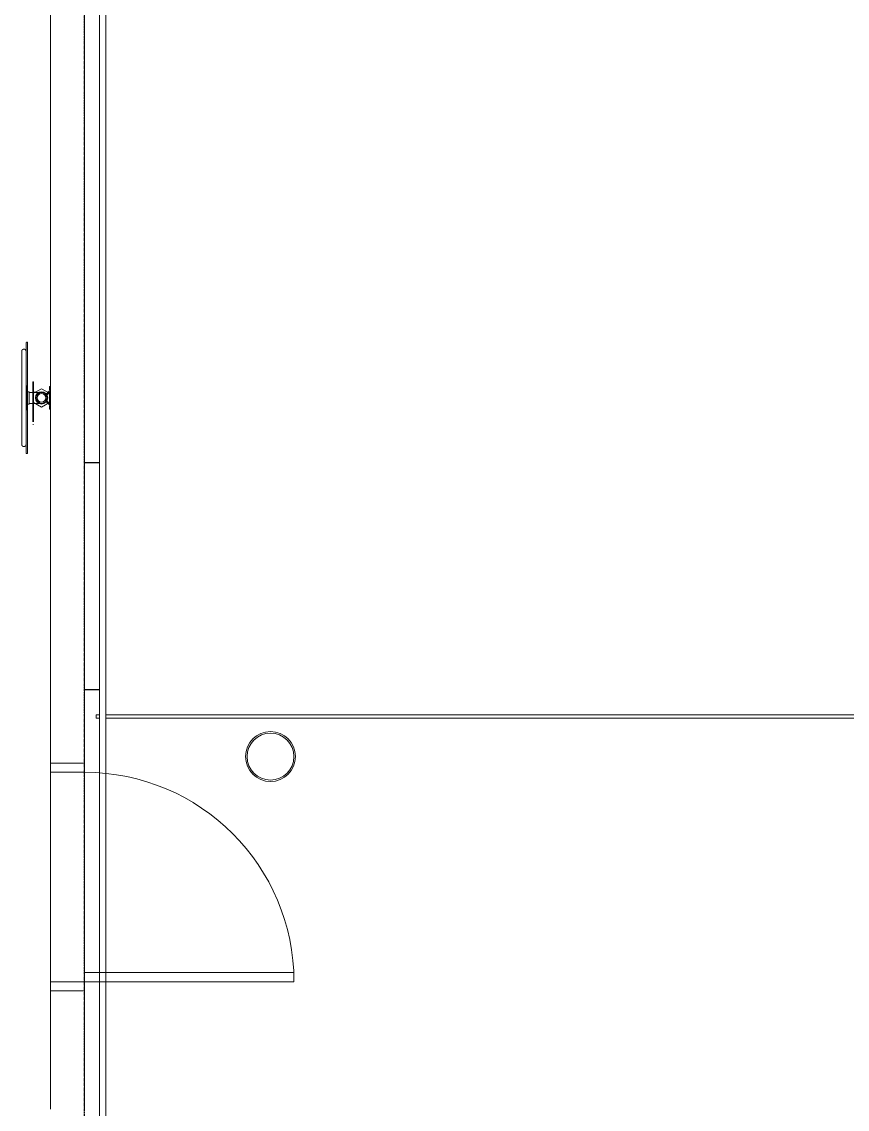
# Model space of a CAD drawing. Header units: millimetres. Extents: x -677815 to 476396, y -125373 to 39000.
# Drawn here: x 269724 to 273352, y -18840 to -14063 of the extents above; entities that cross this region are included whole.
import ezdxf

# ---------------------------------------------------------------- set-up
doc = ezdxf.new("R2010")
doc.units = ezdxf.units.MM
doc.linetypes.add('Xref building Toll$0$Grid Line', pattern=[22.225, 12.7, -3.175, 3.175, -3.175])
for name, color, linetype, lineweight in [('AM_BOR', 4, 'Continuous', 25), ('Xref building Toll$0$A-DOOR', 31, 'Continuous', 9), ('Xref building Toll$0$A-DOOR-HDLN', 31, 'Continuous', 9), ('Xref building Toll$0$A-FLOR', 192, 'Continuous', 25), ('Xref building Toll$0$A-GLAZ-CWMG', 51, 'Continuous', 9), ('Xref building Toll$0$A-WALL', 113, 'Continuous', 9), ('Xref building Toll$0$A-WALL-PATT', 111, 'Continuous', 9), ('Xref building Toll$0$P-SANR-FIXT', 6, 'Continuous', 9), ('Xref building Toll$0$S-COLS', 52, 'Continuous', 9)]:
    doc.layers.add(name, color=color, linetype=linetype, lineweight=lineweight)
doc.layers.add('Xref building Toll$0$S-GRID', color=8, linetype='Continuous')
pattern_1 = [(50, (714549.7, -811512), (3643.682, -318.78), [381, -4191]), (355, (714549.7, -811512), (-704.856, 3821.136), [304.8, -3352.8]), (100.451, (714853.3, -811538.5), (2938.852, 3502.332), [323.8, -3561.8]), (46.184, (714549.7, -810496), (5421.58, -840.856), [571.5, -6286.5]), (96.636, (715001.5, -810566), (4748.05, 4948.55), [485.7, -5342.7]), (351.184, (714549.7, -810496), (4748.1, 4948.51), [457.2, -5029.2]), (21, (715057.7, -810750), (3032.288, -2045.304), [381, -4191]), (326, (715057.7, -810750), (1236.04, 3683.76), [304.8, -3352.8]), (71.451, (715310.3, -810920.4), (4268.343, 1638.425), [323.8, -3561.8]), (37.5, (714549.7, -811512), (61.772, 1691.101), [167.64, -3144.52, 167.64, -3235.96, -3365.5]), (37.5, (714549.7, -811512), (61.772, 1691.101), [-6715.76, 167.64, -3197.86]), (7.5, (714549.7, -811512), (1336.393, 2003.611), [167.64, -1772.92, 167.64, -3068.32, -1282.7]), (7.5, (714549.7, -811512), (1336.393, 2003.611), [-5176.52, 167.64, -1115.06]), (327.5, (713416.8, -811512), (2711.818, -114.5786), [167.64, -1102.36, 167.64, -3794.76, -5257.8]), (327.5, (713416.8, -811512), (2711.818, -114.5786), [-5232.4, 167.64, -5090.16]), (317.5, (712908.8, -811512), (2962.586, 508.533), [167.64, -1483.36, 167.64, -2463.8, -3733.8]), (317.5, (712908.8, -811512), (2962.586, 508.533), [-4282.44, 167.64, -3566.16])]

# ---------------------------------------------------------------- blocks, each defined once
blk = doc.blocks.new('Xref building Toll$0$Toll Grids')
at = {"layer": 'Xref building Toll$0$S-GRID', "linetype": 'Xref building Toll$0$Grid Line'}
blk.add_line((270000, -125373.3), (270000, 36031.5), dxfattribs=at)
blk = doc.blocks.new('Xref building Toll$0$_SBA 1SWING SPDoor 01a - 920W x 2040H WD-1991709-MASTER GROUND FLOOR')
at = {"layer": 'Xref building Toll$0$A-DOOR'}
for p, q in [((460, 995), (420, 995)), ((420, 75), (420, 995)), ((460, 995), (460, 75)), ((-500, 75), (-500, 75)), ((-500, 75), (-500, -75)), ((-500, 75), (-460, 75)), ((-500, 75), (-460, 75)), ((-500, -75), (-500, 75)), ((-460, -75), (-460, 75)), ((-460, 75), (-460, 75)), ((-460, 75), (-460, -75)), ((460, 75), (420, 75)), ((460, 75), (460, -75)), ((500, 75), (460, 75)), ((460, 75), (460, 75)), ((460, 75), (500, 75)), ((460, -75), (460, 75)), ((500, -75), (500, 75)), ((500, 75), (500, 75)), ((500, 75), (500, -75)), ((-460, -75), (-500, -75)), ((-500, -75), (-500, -75)), ((-460, -75), (-500, -75)), ((-460, -75), (-460, -75)), ((460, -75), (500, -75)), ((460, -75), (460, -75)), ((500, -75), (460, -75)), ((500, -75), (500, -75))]:
    blk.add_line(p, q, dxfattribs=at)
blk.add_arc((460, 75), 920, 90, 180, dxfattribs=at)
at = {"layer": 'Xref building Toll$0$A-DOOR-HDLN'}
blk.add_line((-460, 75), (460, 75), dxfattribs=at)
blk = doc.blocks.new('Xref building Toll$0$FHR_1 - FHR 2-V345-MASTER GROUND FLOOR')
at = {"layer": 'Xref building Toll$0$P-SANR-FIXT'}
for p, q in [((-120, 179.3), (-120, 176.8)), ((7.5, 153), (7.5, 149)), ((20, 153), (193.9, 153)), ((20, 153), (20, 153)), ((20, 149), (20, 149)), ((104.8, 149), (20, 149)), ((125, 179.3), (70.5, 179.3)), ((125, 176.8), (70.5, 176.8)), ((104.8, 149), (84.6, 114)), ((98, 176.8), (98, 169.3)), ((98, 169.3), (152, 169.3)), ((152, 169.3), (98, 169.3)), ((100, 140.7), (100, 149)), ((125, 169.3), (101, 169.3)), ((101, 169.3), (125, 169.3)), ((145.2, 149), (104.8, 149)), ((179.5, 179.3), (125, 179.3)), ((179.5, 176.8), (125, 176.8)), ((125, 169.3), (149, 169.3)), ((149, 169.3), (125, 169.3)), ((193.9, 149), (145.2, 149)), ((165.4, 114), (145.2, 149)), ((150, 140.7), (150, 149)), ((152, 169.3), (152, 176.8)), ((193.9, 153), (194.9, 153)), ((193.9, 149), (193.9, 153)), ((194.9, 149), (193.9, 149)), ((195, 149), (195, 153)), ((370, 176.8), (370, 179.3)), ((84.6, 114), (104.8, 79)), ((145.2, 79), (165.4, 114)), ((91.5, 80), (75, 80)), ((75, 80), (75, 75)), ((91.5, 80), (75, 80)), ((75, 80), (75, 75)), ((107.8, 92.8), (97.5, 82.5)), ((107.8, 92.8), (97.5, 82.5)), ((101, 78.9), (111.3, 89.2)), ((101, 78.9), (111.3, 89.2)), ((104.8, 79), (145.2, 79)), ((125, 95), (113.1, 95)), ((125, 95), (113.1, 95)), ((113.2, 90), (125, 90)), ((113.2, 90), (125, 90)), ((136.9, 95), (125, 95)), ((136.9, 95), (125, 95)), ((125, 90), (136.8, 90)), ((125, 90), (136.8, 90)), ((138.7, 89.2), (149, 78.9)), ((138.7, 89.2), (149, 78.9)), ((152.5, 82.5), (142.2, 92.8)), ((152.5, 82.5), (142.2, 92.8)), ((175, 80), (158.5, 80)), ((175, 80), (158.5, 80)), ((175, 75), (175, 80)), ((175, 75), (175, 80))]:
    blk.add_line(p, q, dxfattribs=at)
at = {"layer": 'Xref building Toll$0$P-SANR-FIXT', "flags": 128}
for points in [[(-89, 191.8), (-89, 192.2), (-89, 192.6), (-88.9, 192.9), (-88.9, 193.3), (-88.8, 193.7), (-88.7, 194.1), (-88.6, 194.4), (-88.5, 194.8), (-88.4, 195.2), (-88.3, 195.5), (-88.1, 195.9), (-87.9, 196.2), (-87.7, 196.5), (-87.5, 196.9), (-87.3, 197.2), (-87.1, 197.5), (-86.9, 197.8), (-86.6, 198.1), (-86.4, 198.4), (-86.1, 198.6), (-85.8, 198.9), (-85.6, 199.1), (-85.3, 199.4), (-84.9, 199.6), (-84.6, 199.8), (-84.3, 200), (-84, 200.2), (-83.6, 200.4), (-83.3, 200.5), (-82.9, 200.7), (-82.6, 200.8), (-82.2, 200.9), (-81.9, 201), (-81.5, 201.1), (-81.1, 201.2), (-80.7, 201.2), (-80.4, 201.3), (-80, 201.3), (-79.6, 201.3), (-79.5, 201.3)], [(-79.5, 182.3), (-79.9, 182.3), (-80.3, 182.3), (-80.6, 182.4), (-81, 182.4), (-81.4, 182.5), (-81.8, 182.6), (-82.1, 182.7), (-82.5, 182.8), (-82.8, 182.9), (-83.2, 183.1), (-83.5, 183.2), (-83.9, 183.4), (-84.2, 183.6), (-84.5, 183.8), (-84.9, 184), (-85.2, 184.2), (-85.5, 184.4), (-85.8, 184.7), (-86, 184.9), (-86.3, 185.2), (-86.6, 185.5), (-86.8, 185.8), (-87.1, 186.1), (-87.3, 186.4), (-87.5, 186.7), (-87.7, 187), (-87.9, 187.3), (-88.1, 187.7), (-88.2, 188), (-88.4, 188.4), (-88.5, 188.7), (-88.6, 189.1), (-88.7, 189.5), (-88.8, 189.8), (-88.9, 190.2), (-88.9, 190.6), (-89, 190.9), (-89, 191.3), (-89, 191.7), (-89, 191.8)], [(-79.5, 201.3), (-79.3, 201.3), (-78.8, 201.3), (-78, 201.3), (-76.9, 201.3), (-75.4, 201.3), (-73.6, 201.3), (-71.5, 201.3), (-69.1, 201.3), (-66.4, 201.3), (-63.4, 201.3), (-60, 201.3), (-56.4, 201.3), (-52.5, 201.3), (-48.3, 201.3), (-43.8, 201.3), (-39, 201.3), (-34, 201.3), (-28.7, 201.3), (-23.2, 201.3), (-17.5, 201.3), (-11.5, 201.3), (-5.3, 201.3), (1.1, 201.3), (7.7, 201.3), (14.5, 201.3), (21.5, 201.3), (28.6, 201.3), (35.9, 201.3), (43.3, 201.3), (50.9, 201.3), (58.6, 201.3), (66.4, 201.3), (74.2, 201.3), (82.2, 201.3), (90.2, 201.3), (98.3, 201.3), (106.5, 201.3), (114.6, 201.3), (122.8, 201.3), (131, 201.3), (139.1, 201.3), (147.3, 201.3), (155.4, 201.3), (163.5, 201.3), (171.5, 201.3), (179.4, 201.3), (187.2, 201.3), (195, 201.3), (202.6, 201.3), (210.1, 201.3), (217.5, 201.3), (224.7, 201.3), (231.8, 201.3), (238.6, 201.3), (245.3, 201.3), (251.9, 201.3), (258.2, 201.3), (264.3, 201.3), (270.2, 201.3), (275.8, 201.3), (281.2, 201.3), (286.4, 201.3), (291.2, 201.3), (295.9, 201.3), (300.2, 201.3), (304.3, 201.3), (308.1, 201.3), (311.6, 201.3), (314.8, 201.3), (317.7, 201.3), (320.3, 201.3), (322.5, 201.3), (324.5, 201.3), (326.1, 201.3), (327.5, 201.3), (328.4, 201.3), (329.1, 201.3), (329.5, 201.3), (329.5, 201.3)], [(329.5, 201.3), (329.3, 201.3), (328.8, 201.3), (328, 201.3), (326.9, 201.3), (325.4, 201.3), (323.6, 201.3), (321.5, 201.3), (319.1, 201.3), (316.4, 201.3), (313.4, 201.3), (310, 201.3), (306.4, 201.3), (302.5, 201.3), (298.3, 201.3), (293.8, 201.3), (289, 201.3), (284, 201.3), (278.7, 201.3), (273.2, 201.3), (267.5, 201.3), (261.5, 201.3), (255.3, 201.3), (248.9, 201.3), (242.3, 201.3), (235.5, 201.3), (228.5, 201.3), (221.4, 201.3), (214.1, 201.3), (206.7, 201.3), (199.1, 201.3), (191.4, 201.3), (183.6, 201.3), (175.8, 201.3), (167.8, 201.3), (159.8, 201.3), (151.7, 201.3), (143.5, 201.3), (135.4, 201.3), (127.2, 201.3), (119, 201.3), (110.9, 201.3), (102.7, 201.3), (94.6, 201.3), (86.5, 201.3), (78.5, 201.3), (70.6, 201.3), (62.8, 201.3), (55, 201.3), (47.4, 201.3), (39.9, 201.3), (32.5, 201.3), (25.3, 201.3), (18.2, 201.3), (11.4, 201.3), (4.7, 201.3), (-1.9, 201.3), (-8.2, 201.3), (-14.3, 201.3), (-20.2, 201.3), (-25.8, 201.3), (-31.2, 201.3), (-36.4, 201.3), (-41.2, 201.3), (-45.9, 201.3), (-50.2, 201.3), (-54.3, 201.3), (-58.1, 201.3), (-61.6, 201.3), (-64.8, 201.3), (-67.7, 201.3), (-70.3, 201.3), (-72.5, 201.3), (-74.5, 201.3), (-76.1, 201.3), (-77.5, 201.3), (-78.4, 201.3), (-79.1, 201.3), (-79.5, 201.3), (-79.5, 201.3)], [(329.5, 201.3), (329.9, 201.3), (330.3, 201.3), (330.6, 201.2), (331, 201.2), (331.4, 201.1), (331.8, 201), (332.1, 200.9), (332.5, 200.8), (332.8, 200.7), (333.2, 200.6), (333.5, 200.4), (333.9, 200.2), (334.2, 200.1), (334.5, 199.9), (334.9, 199.6), (335.2, 199.4), (335.5, 199.2), (335.8, 199), (336, 198.7), (336.3, 198.4), (336.6, 198.1), (336.8, 197.9), (337.1, 197.6), (337.3, 197.3), (337.5, 196.9), (337.7, 196.6), (337.9, 196.3), (338.1, 195.9), (338.2, 195.6), (338.4, 195.3), (338.5, 194.9), (338.6, 194.5), (338.7, 194.2), (338.8, 193.8), (338.9, 193.4), (338.9, 193), (339, 192.7), (339, 192.3), (339, 191.9), (339, 191.8)], [(339, 191.8), (339, 191.4), (339, 191), (338.9, 190.7), (338.9, 190.3), (338.8, 189.9), (338.7, 189.6), (338.6, 189.2), (338.5, 188.8), (338.4, 188.5), (338.3, 188.1), (338.1, 187.8), (337.9, 187.4), (337.7, 187.1), (337.5, 186.8), (337.3, 186.4), (337.1, 186.1), (336.9, 185.8), (336.6, 185.5), (336.4, 185.3), (336.1, 185), (335.8, 184.7), (335.6, 184.5), (335.3, 184.3), (334.9, 184), (334.6, 183.8), (334.3, 183.6), (334, 183.4), (333.6, 183.3), (333.3, 183.1), (332.9, 183), (332.6, 182.8), (332.2, 182.7), (331.9, 182.6), (331.5, 182.5), (331.1, 182.4), (330.7, 182.4), (330.4, 182.3), (330, 182.3), (329.6, 182.3), (329.5, 182.3)], [(-120, 179.3), (-119.9, 179.5), (-119.8, 179.7), (-119.6, 179.9), (-119.5, 180.1), (-119.4, 180.2), (-119.2, 180.4), (-119.1, 180.6), (-118.9, 180.7), (-118.7, 180.9), (-118.6, 181), (-118.4, 181.2), (-118.2, 181.3), (-118, 181.4), (-117.8, 181.6), (-117.6, 181.7), (-117.4, 181.8), (-117.2, 181.9), (-117, 181.9), (-116.8, 182), (-116.6, 182.1), (-116.4, 182.1), (-116.1, 182.2), (-115.9, 182.2), (-115.7, 182.3), (-115.5, 182.3), (-115.2, 182.3), (-115, 182.3)], [(-119.3, 176.7), (-119.4, 176.7), (-119.5, 176.7), (-119.6, 176.7), (-119.7, 176.7), (-119.8, 176.8), (-119.9, 176.8), (-120, 176.8), (-120, 176.8)], [(125, 176.7), (115.2, 176.7), (105.5, 176.7), (95.8, 176.7), (86.1, 176.7), (76.5, 176.7), (66.9, 176.7), (57.5, 176.7), (48.1, 176.7), (38.9, 176.7), (29.9, 176.7), (20.9, 176.7), (12.2, 176.7), (3.6, 176.7), (-4.8, 176.7), (-13, 176.7), (-20.9, 176.7), (-28.6, 176.7), (-36.1, 176.7), (-43.3, 176.7), (-50.3, 176.7), (-56.9, 176.7), (-63.3, 176.7), (-69.4, 176.7), (-75.2, 176.7), (-80.6, 176.7), (-85.7, 176.7), (-90.5, 176.7), (-94.9, 176.7), (-99, 176.7), (-102.7, 176.7), (-106.1, 176.7), (-109.1, 176.7), (-111.7, 176.7), (-113.9, 176.7), (-115.8, 176.7), (-117.2, 176.7), (-118.3, 176.7), (-119, 176.7), (-119.3, 176.7), (-119.3, 176.7)], [(-119.3, 176.7), (-119.1, 176.7), (-118.6, 176.7), (-117.6, 176.7), (-116.2, 176.7), (-114.5, 176.7), (-112.3, 176.7), (-109.8, 176.7), (-106.9, 176.7), (-103.7, 176.7), (-100, 176.7), (-96.1, 176.7), (-91.7, 176.7), (-87, 176.7), (-82, 176.7), (-76.7, 176.7), (-71, 176.7), (-65, 176.7), (-58.7, 176.7), (-52.1, 176.7), (-45.2, 176.7), (-38.1, 176.7), (-30.7, 176.7), (-23, 176.7), (-15.1, 176.7), (-7, 176.7), (1.3, 176.7), (9.8, 176.7), (18.5, 176.7), (27.4, 176.7), (36.5, 176.7), (45.6, 176.7), (54.9, 176.7), (64.4, 176.7), (73.9, 176.7), (83.5, 176.7), (93.1, 176.7), (102.8, 176.7), (112.6, 176.7), (122.4, 176.7), (125, 176.7)], [(125, 182.3), (115.4, 182.3), (105.8, 182.3), (96.3, 182.3), (86.8, 182.3), (77.3, 182.3), (68, 182.3), (58.7, 182.3), (49.5, 182.3), (40.5, 182.3), (31.5, 182.3), (22.8, 182.3), (14.2, 182.3), (5.7, 182.3), (-2.5, 182.3), (-10.5, 182.3), (-18.3, 182.3), (-25.9, 182.3), (-33.3, 182.3), (-40.3, 182.3), (-47.2, 182.3), (-53.7, 182.3), (-60, 182.3), (-65.9, 182.3), (-71.6, 182.3), (-77, 182.3), (-82, 182.3), (-86.7, 182.3), (-91, 182.3), (-95, 182.3), (-98.7, 182.3), (-102, 182.3), (-104.9, 182.3), (-107.5, 182.3), (-109.7, 182.3), (-111.5, 182.3), (-113, 182.3), (-114, 182.3), (-114.7, 182.3), (-115, 182.3), (-115, 182.3)], [(-115, 182.3), (-114.8, 182.3), (-114.2, 182.3), (-113.3, 182.3), (-111.9, 182.3), (-110.2, 182.3), (-108.1, 182.3), (-105.7, 182.3), (-102.8, 182.3), (-99.6, 182.3), (-96.1, 182.3), (-92.1, 182.3), (-87.9, 182.3), (-83.3, 182.3), (-78.3, 182.3), (-73.1, 182.3), (-67.5, 182.3), (-61.6, 182.3), (-55.4, 182.3), (-49, 182.3), (-42.2, 182.3), (-35.2, 182.3), (-27.9, 182.3), (-20.4, 182.3), (-12.6, 182.3), (-4.7, 182.3), (3.5, 182.3), (11.9, 182.3), (20.4, 182.3), (29.2, 182.3), (38, 182.3), (47, 182.3), (56.2, 182.3), (65.4, 182.3), (74.8, 182.3), (84.2, 182.3), (93.7, 182.3), (103.2, 182.3), (112.8, 182.3), (122.4, 182.3)], [(329.5, 182.3), (329.3, 182.3), (328.8, 182.3), (328, 182.3), (326.9, 182.3), (325.4, 182.3), (323.6, 182.3), (321.5, 182.3), (319.1, 182.3), (316.4, 182.3), (313.4, 182.3), (310, 182.3), (306.4, 182.3), (302.5, 182.3), (298.3, 182.3), (293.8, 182.3), (289, 182.3), (284, 182.3), (278.7, 182.3), (273.2, 182.3), (267.5, 182.3), (261.5, 182.3), (255.3, 182.3), (248.9, 182.3), (242.3, 182.3), (235.5, 182.3), (228.5, 182.3), (221.4, 182.3), (214.1, 182.3), (206.7, 182.3), (199.1, 182.3), (191.4, 182.3), (183.6, 182.3), (175.8, 182.3), (167.8, 182.3), (159.8, 182.3), (151.7, 182.3), (143.5, 182.3), (135.4, 182.3), (127.2, 182.3), (119, 182.3), (110.9, 182.3), (102.7, 182.3), (94.6, 182.3), (86.5, 182.3), (78.5, 182.3), (70.6, 182.3), (62.8, 182.3), (55, 182.3), (47.4, 182.3), (39.9, 182.3), (32.5, 182.3), (25.3, 182.3), (18.2, 182.3), (11.4, 182.3), (4.7, 182.3), (-1.9, 182.3), (-8.2, 182.3), (-14.3, 182.3), (-20.2, 182.3), (-25.8, 182.3), (-31.2, 182.3), (-36.4, 182.3), (-41.2, 182.3), (-45.9, 182.3), (-50.2, 182.3), (-54.3, 182.3), (-58.1, 182.3), (-61.6, 182.3), (-64.8, 182.3), (-67.7, 182.3), (-70.3, 182.3), (-72.5, 182.3), (-74.5, 182.3), (-76.1, 182.3), (-77.5, 182.3), (-78.4, 182.3), (-79.1, 182.3), (-79.5, 182.3), (-79.5, 182.3)], [(-79.5, 182.3), (-79.3, 182.3), (-78.8, 182.3), (-78, 182.3), (-76.9, 182.3), (-75.4, 182.3), (-73.6, 182.3), (-71.5, 182.3), (-69.1, 182.3), (-66.4, 182.3), (-63.4, 182.3), (-60, 182.3), (-56.4, 182.3), (-52.5, 182.3), (-48.3, 182.3), (-43.8, 182.3), (-39, 182.3), (-34, 182.3), (-28.7, 182.3), (-23.2, 182.3), (-17.5, 182.3), (-11.5, 182.3), (-5.3, 182.3), (1.1, 182.3), (7.7, 182.3), (14.5, 182.3), (21.5, 182.3), (28.6, 182.3), (35.9, 182.3), (43.3, 182.3), (50.9, 182.3), (58.6, 182.3), (66.4, 182.3), (74.2, 182.3), (82.2, 182.3), (90.2, 182.3), (98.3, 182.3), (106.5, 182.3), (114.6, 182.3), (122.8, 182.3), (131, 182.3), (139.1, 182.3), (147.3, 182.3), (155.4, 182.3), (163.5, 182.3), (171.5, 182.3), (179.4, 182.3), (187.2, 182.3), (195, 182.3), (202.6, 182.3), (210.1, 182.3), (217.5, 182.3), (224.7, 182.3), (231.8, 182.3), (238.6, 182.3), (245.3, 182.3), (251.9, 182.3), (258.2, 182.3), (264.3, 182.3), (270.2, 182.3), (275.8, 182.3), (281.2, 182.3), (286.4, 182.3), (291.2, 182.3), (295.9, 182.3), (300.2, 182.3), (304.3, 182.3), (308.1, 182.3), (311.6, 182.3), (314.8, 182.3), (317.7, 182.3), (320.3, 182.3), (322.5, 182.3), (324.5, 182.3), (326.1, 182.3), (327.5, 182.3), (328.4, 182.3), (329.1, 182.3), (329.5, 182.3), (329.5, 182.3)], [(101, 169.3), (101, 167.1), (101, 164.9), (101, 162.7), (101, 160.5), (101, 158.3), (101, 156.2), (101, 154), (101, 151.9), (101, 149.8), (101, 147.8), (101, 145.8), (101, 143.8), (101, 141.8), (101, 139.9), (101, 138.1), (101, 136.3), (101, 134.5), (101, 132.8), (101, 131.2), (101, 129.6), (101, 128.1), (101, 126.7), (101, 125.3), (101, 124), (101, 122.8), (101, 121.6), (101, 120.5), (101, 119.5), (101, 118.6), (101, 117.8), (101, 117), (101, 116.3), (101, 115.7), (101, 115.2), (101, 114.8), (101, 114.5), (101, 114.2), (101, 114.1), (101, 114)], [(125, 182.3), (134.6, 182.3), (144.2, 182.3), (153.7, 182.3), (163.2, 182.3), (172.7, 182.3), (182, 182.3), (191.3, 182.3), (200.5, 182.3), (209.5, 182.3), (218.5, 182.3), (227.2, 182.3), (235.8, 182.3), (244.3, 182.3), (252.5, 182.3), (260.5, 182.3), (268.3, 182.3), (275.9, 182.3), (283.3, 182.3), (290.3, 182.3), (297.2, 182.3), (303.7, 182.3), (310, 182.3), (315.9, 182.3), (321.6, 182.3), (327, 182.3), (332, 182.3), (336.7, 182.3), (341, 182.3), (345, 182.3), (348.7, 182.3), (352, 182.3), (354.9, 182.3), (357.5, 182.3), (359.7, 182.3), (361.5, 182.3), (363, 182.3), (364, 182.3), (364.7, 182.3), (365, 182.3), (365, 182.3)], [(365, 182.3), (364.8, 182.3), (364.2, 182.3), (363.3, 182.3), (361.9, 182.3), (360.2, 182.3), (358.1, 182.3), (355.7, 182.3), (352.8, 182.3), (349.6, 182.3), (346.1, 182.3), (342.1, 182.3), (337.9, 182.3), (333.3, 182.3), (328.3, 182.3), (323.1, 182.3), (317.5, 182.3), (311.6, 182.3), (305.4, 182.3), (299, 182.3), (292.2, 182.3), (285.2, 182.3), (277.9, 182.3), (270.4, 182.3), (262.6, 182.3), (254.7, 182.3), (246.5, 182.3), (238.1, 182.3), (229.6, 182.3), (220.8, 182.3), (212, 182.3), (203, 182.3), (193.8, 182.3), (184.6, 182.3), (175.2, 182.3), (165.8, 182.3), (156.3, 182.3), (146.8, 182.3), (137.2, 182.3), (127.6, 182.3), (125, 182.3)], [(125, 176.7), (134.8, 176.7), (144.5, 176.7), (154.2, 176.7), (163.9, 176.7), (173.5, 176.7), (183.1, 176.7), (192.5, 176.7), (201.9, 176.7), (211.1, 176.7), (220.1, 176.7), (229.1, 176.7), (237.8, 176.7), (246.4, 176.7), (254.8, 176.7), (263, 176.7), (270.9, 176.7), (278.6, 176.7), (286.1, 176.7), (293.3, 176.7), (300.3, 176.7), (306.9, 176.7), (313.3, 176.7), (319.4, 176.7), (325.2, 176.7), (330.6, 176.7), (335.7, 176.7), (340.5, 176.7), (344.9, 176.7), (349, 176.7), (352.7, 176.7), (356.1, 176.7), (359.1, 176.7), (361.7, 176.7), (363.9, 176.7), (365.8, 176.7), (367.2, 176.7), (368.3, 176.7), (369, 176.7), (369.3, 176.7), (369.3, 176.7)], [(369.3, 176.7), (369.1, 176.7), (368.6, 176.7), (367.6, 176.7), (366.2, 176.7), (364.5, 176.7), (362.3, 176.7), (359.8, 176.7), (356.9, 176.7), (353.7, 176.7), (350, 176.7), (346.1, 176.7), (341.7, 176.7), (337, 176.7), (332, 176.7), (326.7, 176.7), (321, 176.7), (315, 176.7), (308.7, 176.7), (302.1, 176.7), (295.2, 176.7), (288.1, 176.7), (280.7, 176.7), (273, 176.7), (265.1, 176.7), (257, 176.7), (248.7, 176.7), (240.2, 176.7), (231.5, 176.7), (222.6, 176.7), (213.5, 176.7), (204.4, 176.7), (195.1, 176.7), (185.6, 176.7), (176.1, 176.7), (166.5, 176.7), (156.9, 176.7), (147.2, 176.7), (137.4, 176.7), (127.6, 176.7), (125, 176.7)], [(149, 114), (149, 114), (149, 114.2), (149, 114.4), (149, 114.7), (149, 115.1), (149, 115.6), (149, 116.2), (149, 116.8), (149, 117.5), (149, 118.4), (149, 119.3), (149, 120.3), (149, 121.3), (149, 122.4), (149, 123.7), (149, 124.9), (149, 126.3), (149, 127.7), (149, 129.2), (149, 130.8), (149, 132.4), (149, 134.1), (149, 135.8), (149, 137.6), (149, 139.4), (149, 141.3), (149, 143.2), (149, 145.2), (149, 147.2), (149, 149.3), (149, 151.3), (149, 153.5), (149, 155.6), (149, 157.7), (149, 159.9), (149, 162.1), (149, 164.3), (149, 166.5), (149, 168.7), (149, 169.3)], [(365, 182.3), (365.2, 182.3), (365.5, 182.3), (365.7, 182.3), (365.9, 182.2), (366.1, 182.2), (366.3, 182.1), (366.6, 182.1), (366.8, 182), (367, 181.9), (367.2, 181.9), (367.4, 181.8), (367.6, 181.7), (367.8, 181.6), (368, 181.4), (368.2, 181.3), (368.4, 181.2), (368.6, 181), (368.7, 180.9), (368.9, 180.7), (369.1, 180.6), (369.2, 180.4), (369.4, 180.3), (369.5, 180.1), (369.6, 179.9), (369.8, 179.7), (369.9, 179.5), (370, 179.3)], [(370, 176.8), (369.9, 176.8), (369.8, 176.8), (369.7, 176.7), (369.6, 176.7), (369.6, 176.7), (369.5, 176.7), (369.4, 176.7), (369.3, 176.7)]]:
    blk.add_lwpolyline(points, dxfattribs=at)
at = {"layer": 'Xref building Toll$0$P-SANR-FIXT'}
for centre, radius, start, end in [((125, 114), 27, 360, 180), ((125, 114), 27, 180, 360), ((125, 114), 24, 90, 180), ((125, 114), 24, 180, 270), ((125, 114), 19, 0, 180), ((125, 114), 19, 180, 360), ((125, 114), 24, 360, 90), ((125, 114), 24, 270, 360), ((91.3, 88.8), 8.84, 270.8189, 314.1811), ((91.3, 88.8), 8.84, 270.8189, 314.1811), ((91.3, 88.8), 13.8, 270.6545, 314.3455), ((91.3, 88.8), 13.8, 270.6545, 314.3455), ((113.3, 87), 7.99, 91.6296, 133.3704), ((113.3, 87), 7.99, 91.6296, 133.3704), ((113.3, 87), 2.99, 92.664, 132.336), ((113.3, 87), 2.99, 92.664, 132.336), ((136.7, 87), 2.99, 47.664, 87.336), ((136.7, 87), 2.99, 47.664, 87.336), ((136.7, 87), 7.99, 46.6296, 88.3704), ((136.7, 87), 7.99, 46.6296, 88.3704), ((158.7, 88.8), 13.8, 225.6545, 269.3455), ((158.7, 88.8), 13.8, 225.6545, 269.3455), ((158.7, 88.8), 8.84, 225.8189, 269.1811), ((158.7, 88.8), 8.84, 225.8189, 269.1811)]:
    blk.add_arc(centre, radius, start, end, dxfattribs=at)
blk = doc.blocks.new('Xref building Toll$0$TUBELINE CHS Columns C350L0 _AS 1163_ _AUS_ - AS1_5 - 219_1x6_4 CHS-2145198-MASTER GROUND FLOOR')
at = {"layer": 'Xref building Toll$0$S-COLS', "lineweight": 18}
for radius, start, end in [(109.6, 360, 180), (103.1, 0, 180), (109.6, 180, 360), (103.1, 180, 0)]:
    blk.add_arc((0, 0), radius, start, end, dxfattribs=at)
blk = doc.blocks.new('Xref building Toll$0$Rectangular Mullion - _SBA 100 x 15mm-2260069-MASTER GROUND FLOOR')
at = {"layer": 'Xref building Toll$0$A-GLAZ-CWMG'}
for p, q in [((278050, 122890), (278050, 122905)), ((278050, 122905), (278065, 122905)), ((278065, 122890), (278050, 122890)), ((278094, 122905), (285765, 122905)), ((285765, 122890), (278094, 122890))]:
    blk.add_line(p, q, dxfattribs=at)
blk = doc.blocks.new('Xref building Toll$0$building block 28092016')
at = {"layer": 'Xref building Toll$0$A-WALL-PATT', "lineweight": 9}
h = blk.add_hatch(dxfattribs=at)
h.set_pattern_fill('FP_1', color=256, style=0, pattern_type=2)
h.set_pattern_definition(pattern_1)
h.paths.add_polyline_path([(992549.6, -703389.5), (992549.6, -690339.5), (992399.6, -690339.5), (992399.6, -703389.5), (992439.4, -703389.5)], flags=0)
h = blk.add_hatch(dxfattribs=at)
h.set_pattern_fill('FP_1', color=256, style=0, pattern_type=2)
h.set_pattern_definition(pattern_1)
h.paths.add_polyline_path([(998799.6, -690489.5), (998799.6, -690339.5), (996726.3, -690339.5), (996726.3, -690489.5), (998722.3, -690489.5)], flags=0)
h.paths.add_polyline_path([(992569.6, -690489.5), (992614.6, -690489.5), (992614.6, -690339.5), (992569.6, -690339.5)], flags=0)
h.paths.add_polyline_path([(992643.6, -690489.5), (994623, -690489.5), (994623, -690339.5), (992643.6, -690344.9)], flags=0)
h.paths.add_polyline_path([(994643, -690489.5), (996706.3, -690489.5), (996706.3, -690339.5), (994643, -690339.5)], flags=0)
at = {"layer": 'Xref building Toll$0$A-FLOR'}
for p, q in [((992549.6, -687497.9), (992614.6, -687497.9)), ((992614.6, -688497.9), (992549.6, -688497.9))]:
    blk.add_line(p, q, dxfattribs=at)
at = {"layer": 'Xref building Toll$0$A-WALL', "lineweight": 18}
for p, q in [((992614.6, -671434.5), (992614.6, -791564.5)), ((992643.6, -791593.5), (992643.6, -671405.5))]:
    blk.add_line(p, q, dxfattribs=at)
at = {"layer": 'Xref building Toll$0$A-WALL'}
for p, q in [((992549.6, -683499.5), (992549.6, -690339.5)), ((992399.6, -690339.5), (992399.6, -683626.5))]:
    blk.add_line(p, q, dxfattribs=at)
at = {"layer": 'Xref building Toll$0$A-DOOR', "rotation": 270}
blk.add_blockref('Xref building Toll$0$_SBA 1SWING SPDoor 01a - 920W x 2040H WD-1991709-MASTER GROUND FLOOR', (992474.6, -689319.5), dxfattribs=at)
at = {"layer": 'Xref building Toll$0$A-GLAZ-CWMG'}
blk.add_blockref('Xref building Toll$0$Rectangular Mullion - _SBA 100 x 15mm-2260069-MASTER GROUND FLOOR', (714549.7, -811511.9), dxfattribs=at)
at = {"layer": 'Xref building Toll$0$P-SANR-FIXT', "rotation": 90}
blk.add_blockref('Xref building Toll$0$FHR_1 - FHR 2-V345-MASTER GROUND FLOOR', (992474.6, -687339.8), dxfattribs=at)
at = {"layer": 'Xref building Toll$0$S-COLS'}
blk.add_blockref('Xref building Toll$0$TUBELINE CHS Columns C350L0 _AS 1163_ _AUS_ - AS1_5 - 219_1x6_4 CHS-2145198-MASTER GROUND FLOOR', (993366.6, -688790.5), dxfattribs=at)
blk = doc.blocks.new('Xref building Toll')
for name, p in [('Xref building Toll$0$Toll Grids', (0, 0)), ('Xref building Toll$0$building block 28092016', (-722549.6, 671499.5))]:
    blk.add_blockref(name, p)

msp = doc.modelspace()

# ---------------------------------------------------------------- block references
at = {"layer": 'AM_BOR'}
msp.add_blockref('Xref building Toll', (0, 0), dxfattribs=at)

doc.saveas('drawing.dxf')
